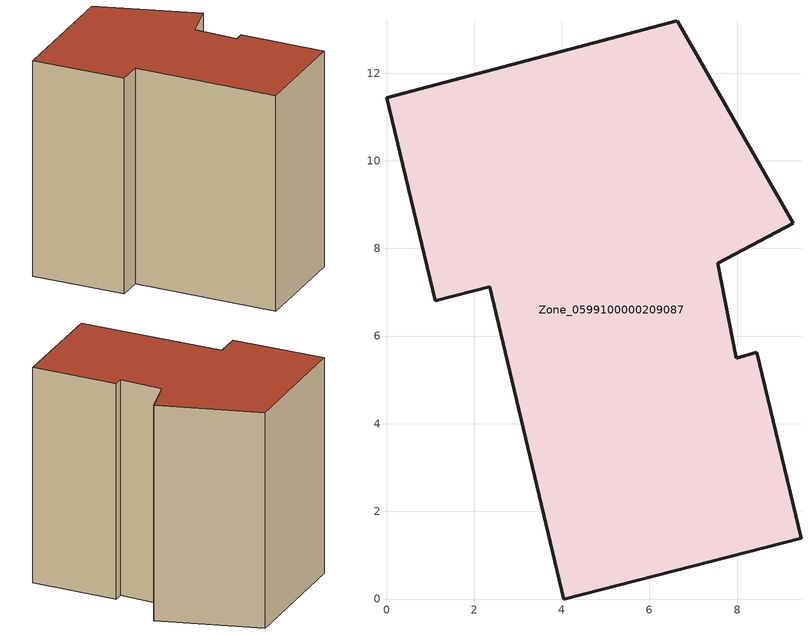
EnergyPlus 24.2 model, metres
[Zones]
Zone_0599100000209087
 floor ground (C_G): 9.46,1.39 4.05,0 2.36,7.13 1.11,6.8 0,11.44 6.64,13.19 9.28,8.57 7.56,7.66 7.98,5.49 8.45,5.63 z0
 wall outside (C_F): 9.28,8.57 6.64,13.19 0,11.44 1.11,6.8 2.36,7.13 4.05,0 9.46,1.39 8.45,5.63 7.98,5.49 7.56,7.66 9.28,8.57 z0:11.13
 roof outside (C_R): 4.05,0 9.46,1.39 8.45,5.63 7.98,5.49 7.56,7.66 9.28,8.57 6.64,13.19 0,11.44 1.11,6.8 2.36,7.13 z11.13
[BUILDING]
Pand.0599100000209087: North Axis=0; Terrain=City; Loads Convergence Tolerance Value=0.04; Temperature Convergence Tolerance Value=0.4; Solar Distribution=FullExterior; Maximum Number of Warmup Days=25; Minimum Number of Warmup Days=1
[Site:Location]
Rotterdam.The.Hague.AP_ZH_NLD Design_Conditions: Latitude=51.96; Longitude=4.45; Time Zone=1; Elevation=-4.5
[SITE:GROUNDTEMPERATURE:BUILDINGSURFACE]
18, 18, 18, 18, 18, 18, 18, 18, 18, 18, 18, 18
[MATERIAL] Thermal Absorptance=0.9; Solar Absorptance=0.7; Visible Absorptance=0.7
Name | Roughness | Thickness | Conductivity | Density | Specific Heat
G.TI.1946 | MediumSmooth | 0.15 | 1 | 540 | 1210
F.TI.1946 | Rough | 0.3 | 0.857143 | 1920 | 840
R.TI.1946 | MediumRough | 0.2 | 0.1 | 1500 | 1000
[CONSTRUCTION]
C_G: G.TI.1946
C_F: F.TI.1946
C_R: R.TI.1946
[ZONE]
Zone_0599100000209087: Type=1; Multiplier=1; Ceiling Height=Autocalculate; Volume=Autocalculate; Floor Area=autocalculate; Part of Total Floor Area=Yes
[ZONEINFILTRATION:DESIGNFLOWRATE]
Infil_Zone_0599100000209087: Zone or ZoneList or Space or SpaceList=Zone_0599100000209087; Schedule=AlwaysOn; Design Flow Rate Calculation Method=Flow/Area; Flow Rate per Floor Area=0.003; Constant Term Coefficient=1; Temperature Term Coefficient=0; Velocity Term Coefficient=0; Velocity Squared Term Coefficient=0
[HVACTEMPLATE:ZONE:IDEALLOADSAIRSYSTEM]
Zone_0599100000209087: Maximum Heating Supply Air Temperature=50; Minimum Cooling Supply Air Temperature=13; Maximum Heating Supply Air Humidity Ratio=0.0156; Minimum Cooling Supply Air Humidity Ratio=0.0077; Heating Limit=NoLimit; Cooling Limit=NoLimit; Dehumidification Control Type=ConstantSensibleHeatRatio; Cooling Sensible Heat Ratio=0.7; Dehumidification Setpoint=60; Humidification Control Type=None; Humidification Setpoint=30; Outdoor Air Method=None; Outdoor Air Flow Rate per Person=0.00944; Outdoor Air Flow Rate per Zone Floor Area=0; Outdoor Air Flow Rate per Zone=0; Demand Controlled Ventilation Type=None; Outdoor Air Economizer Type=NoEconomizer; Heat Recovery Type=None; Sensible Heat Recovery Effectiveness=0.7; Latent Heat Recovery Effectiveness=0.65
[ZONECONTROL:THERMOSTAT]
ThermostatControl_Zone_0599100000209087: Zone or ZoneList=Zone_0599100000209087; Control Type Schedule=DualSetpointControlType; Control 1=Thermostat_Zone_0599100000209087; Temperature Difference Between Cutout And Setpoint=0
[THERMOSTATSETPOINT:DUALSETPOINT]
Thermostat_Zone_0599100000209087: Heating Setpoint Temperature Schedule=HeatingSetpoint_Zone_0599100000209087; Cooling Setpoint Temperature Schedule=CoolingSetpoint_Zone_0599100000209087
[SCHEDULE:COMPACT]
HeatingSetpoint_Zone_0599100000209087: Through: 12/31, For: AllDays, Until: 24:00, 21
CoolingSetpoint_Zone_0599100000209087: Through: 12/31, For: AllDays, Until: 24:00, 24
DualSetpointControlType: Through: 12/31, For: AllDays, Until: 24:00, 4
AlwaysOn: Through: 12/31, For: AllDays, Until: 24:00, 1
